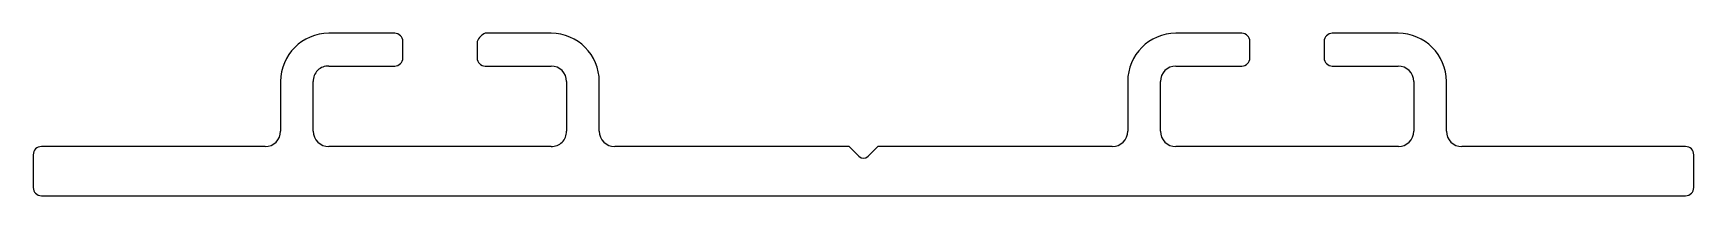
# Model space of a CAD drawing. Extents: x -25.4 to 25.4, y 0.4 to 5.4.
import ezdxf

# ---------------------------------------------------------------- set-up
doc = ezdxf.new("R2010")
doc.units = 0
doc.layers.add('AL_EXTRUSIONS', color=141, linetype='CONTINUOUS')

msp = doc.modelspace()

# ---------------------------------------------------------------- linework, layer by layer
at = {"layer": 'AL_EXTRUSIONS', "color": 7, "linetype": 'CONTINUOUS'}
for p, q in [((-14.336, 5.368), (-16.351, 5.368)), ((-14.086, 4.618), (-14.086, 5.118)), ((-11.816, 5.118), (-11.816, 4.618)), ((-9.551, 5.368), (-11.566, 5.368)), ((11.578, 5.368), (9.563, 5.368)), ((11.828, 4.618), (11.828, 5.118)), ((14.098, 5.118), (14.098, 4.618)), ((16.363, 5.368), (14.348, 5.368)), ((-16.351, 4.368), (-14.336, 4.368)), ((-11.566, 4.368), (-9.551, 4.368)), ((9.563, 4.368), (11.578, 4.368)), ((14.348, 4.368), (16.363, 4.368)), ((-17.826, 3.893), (-17.826, 2.378)), ((-16.826, 2.383), (-16.826, 3.893)), ((-9.076, 3.893), (-9.076, 2.378)), ((-8.076, 2.378), (-8.076, 3.893)), ((8.088, 3.893), (8.088, 2.378)), ((9.088, 2.383), (9.088, 3.893)), ((16.838, 3.893), (16.838, 2.378)), ((17.838, 2.378), (17.838, 3.893)), ((-25.394, 1.658), (-25.394, 0.658)), ((-18.296, 1.908), (-25.144, 1.908)), ((-9.551, 1.908), (-16.351, 1.908)), ((-0.432, 1.908), (-7.606, 1.908)), ((-0.138, 1.614), (-0.432, 1.908)), ((0.444, 1.908), (0.15, 1.614)), ((7.618, 1.908), (0.444, 1.908)), ((16.368, 1.908), (9.563, 1.908)), ((25.156, 1.908), (18.308, 1.908)), ((25.406, 0.658), (25.406, 1.658)), ((-25.144, 0.408), (25.156, 0.408))]:
    msp.add_line(p, q, dxfattribs=at)
for centre, radius, start, end in [((-16.351, 3.893), 1.475, 90, 180), ((-14.336, 5.118), 0.25, 0, 90), ((-11.389, 4.941), 0.462, 112.5, 157.5), ((-9.551, 3.893), 1.475, 0, 90), ((9.563, 3.893), 1.475, 90, 180), ((11.578, 5.118), 0.25, 0, 90), ((14.348, 5.118), 0.25, 90, 180), ((16.363, 3.893), 1.475, 0, 90), ((-14.336, 4.618), 0.25, 270, 0), ((-11.566, 4.618), 0.25, 180, 270), ((11.578, 4.618), 0.25, 270, 0), ((14.348, 4.618), 0.25, 180, 270), ((-16.369, 3.912), 0.457, 87.6416, 182.3584), ((-9.551, 3.893), 0.475, 0, 90), ((9.563, 3.893), 0.475, 90, 180), ((16.363, 3.893), 0.475, 0, 90), ((-18.296, 2.378), 0.47, 270, 0), ((-16.351, 2.383), 0.475, 180, 270), ((-9.546, 2.378), 0.47, 269.3937, 360), ((-7.606, 2.378), 0.47, 180, 270), ((7.618, 2.378), 0.47, 270, 360), ((9.563, 2.383), 0.475, 180, 270), ((16.368, 2.378), 0.47, 270, 0), ((18.308, 2.378), 0.47, 180, 270), ((-25.144, 1.658), 0.25, 90, 180), ((0.006, 1.757), 0.203, 225, 315), ((25.156, 1.658), 0.25, 360, 90), ((-25.144, 0.658), 0.25, 180, 270), ((25.156, 0.658), 0.25, 270, 0)]:
    msp.add_arc(centre, radius, start, end, dxfattribs=at)

doc.saveas('drawing.dxf')
